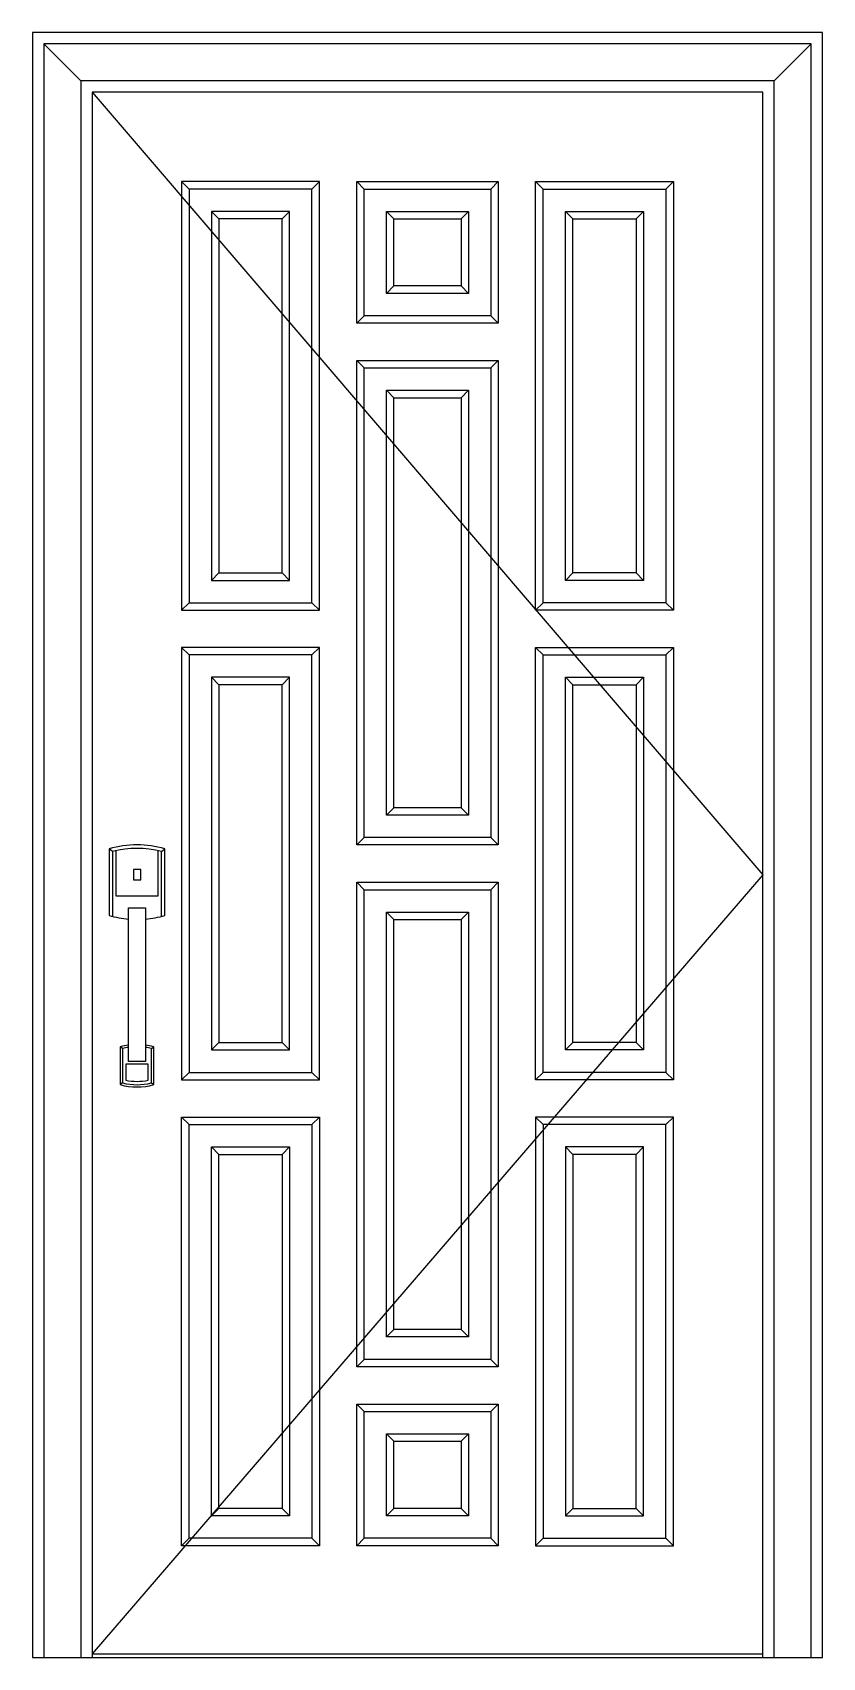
# Model space of a CAD drawing. Header units: metres. Extents: x -4522 to -3462, y 0 to 2180.
import ezdxf

# ---------------------------------------------------------------- set-up
doc = ezdxf.new("R2010")
doc.units = ezdxf.units.M
for name, color, linetype in [('2', 2, 'Continuous'), ('3', 3, 'Continuous'), ('4', 4, 'Continuous'), ('7', 7, 'Continuous')]:
    doc.layers.add(name, color=color, linetype=linetype)

msp = doc.modelspace()

# ---------------------------------------------------------------- linework, layer by layer
at = {"layer": '2'}
msp.add_line((-4522.11, 0), (-3462.11, 0), dxfattribs=at)
at = {"layer": '3'}
for p, q in [((-4457.11, 2115), (-4507.11, 2165)), ((-3527.11, 2115), (-3477.11, 2165)), ((-4312.11, 1970), (-4322.11, 1980)), ((-4147.11, 1970), (-4137.11, 1980)), ((-4077.11, 1970), (-4087.11, 1980)), ((-3907.11, 1970), (-3897.11, 1980)), ((-3837.11, 1970), (-3847.11, 1980)), ((-3672.11, 1970), (-3662.11, 1980)), ((-4272.11, 1930), (-4282.11, 1940)), ((-4177.11, 1940), (-4187.11, 1930)), ((-4037.11, 1930), (-4047.11, 1940)), ((-3947.11, 1930), (-3937.11, 1940)), ((-3807.11, 1940), (-3797.11, 1930)), ((-3712.11, 1930), (-3702.11, 1940)), ((-4037.11, 1840), (-4047.11, 1830)), ((-3947.11, 1840), (-3937.11, 1830)), ((-4077.11, 1800), (-4087.11, 1790)), ((-3907.11, 1800), (-3897.11, 1790)), ((-4077.11, 1730), (-4087.11, 1740)), ((-3907.11, 1730), (-3897.11, 1740)), ((-4037.11, 1690), (-4047.11, 1700)), ((-3947.11, 1690), (-3937.11, 1700)), ((-4272.11, 1455), (-4282.11, 1445)), ((-4177.11, 1445), (-4187.11, 1455)), ((-3807.11, 1445), (-3797.11, 1455)), ((-3712.11, 1455), (-3702.11, 1445)), ((-4312.11, 1415), (-4322.11, 1405)), ((-4147.11, 1415), (-4137.11, 1405)), ((-3837.11, 1415), (-3847.11, 1405)), ((-3672.11, 1415), (-3662.11, 1405)), ((-4312.11, 1345), (-4322.11, 1355)), ((-4147.11, 1345), (-4137.11, 1355)), ((-3837.11, 1345), (-3847.11, 1355)), ((-3672.11, 1345), (-3662.11, 1355)), ((-4272.11, 1305), (-4282.11, 1315)), ((-4187.11, 1305), (-4177.11, 1315)), ((-3797.11, 1305), (-3807.11, 1315)), ((-3712.11, 1305), (-3702.11, 1315)), ((-4037.11, 1140), (-4047.11, 1130)), ((-3937.11, 1130), (-3947.11, 1140)), ((-4077.11, 1100), (-4087.11, 1090)), ((-3907.11, 1100), (-3897.11, 1090)), ((-4414.73, 1081.5), (-4419.21, 1084.94)), ((-4349.04, 1081.5), (-4344.56, 1084.94)), ((-4077.11, 1030), (-4087.11, 1040)), ((-3897.11, 1040), (-3907.11, 1030)), ((-4037.11, 990), (-4047.11, 1000)), ((-3947.11, 990), (-3937.11, 1000)), ((-4401.29, 816.96), (-4404.28, 819.25)), ((-4362.47, 816.96), (-4359.49, 819.25)), ((-4272.11, 825), (-4282.11, 815)), ((-4187.11, 825), (-4177.11, 815)), ((-3797.11, 825), (-3807.11, 815)), ((-3712.11, 825), (-3702.11, 815)), ((-4312.11, 785), (-4322.11, 775)), ((-4137.11, 775), (-4147.11, 785)), ((-3847.11, 775), (-3837.11, 785)), ((-3672.11, 785), (-3662.11, 775)), ((-4401.29, 770.79), (-4404.28, 768.49)), ((-4362.47, 770.79), (-4359.49, 768.49)), ((-4312.11, 715), (-4322.11, 725)), ((-4147.11, 715), (-4137.11, 725)), ((-3837.11, 715), (-3847.11, 725)), ((-3672.11, 715), (-3662.11, 725)), ((-4272.11, 675), (-4282.11, 685)), ((-4187.11, 675), (-4177.11, 685)), ((-3797.11, 675), (-3807.11, 685)), ((-3712.11, 675), (-3702.11, 685)), ((-4037.11, 440), (-4047.11, 430)), ((-3947.11, 440), (-3937.11, 430)), ((-4077.11, 400), (-4087.11, 390)), ((-3907.11, 400), (-3897.11, 390)), ((-4077.11, 330), (-4087.11, 340)), ((-3907.11, 330), (-3897.11, 340)), ((-4037.11, 290), (-4047.11, 300)), ((-3947.11, 290), (-3937.11, 300)), ((-4272.11, 200), (-4282.11, 190)), ((-4177.11, 190), (-4187.11, 200)), ((-4037.11, 200), (-4047.11, 190)), ((-3947.11, 200), (-3937.11, 190)), ((-3807.11, 190), (-3797.11, 200)), ((-3712.11, 200), (-3702.11, 190)), ((-4312.11, 160), (-4322.11, 150)), ((-4147.11, 160), (-4137.11, 150)), ((-4077.11, 160), (-4087.11, 150)), ((-3907.11, 160), (-3897.11, 150)), ((-3837.11, 160), (-3847.11, 150)), ((-3672.11, 160), (-3662.11, 150)), ((-4442.11, 5), (-3542.11, 5))]:
    msp.add_line(p, q, dxfattribs=at)
for points in [[(-3477.11, 0), (-3477.11, 2165), (-4507.11, 2165), (-4507.11, 0)], [(-3527.11, 0), (-3527.11, 2115), (-4457.11, 2115), (-4457.11, 0)], [(-4442.11, 2100), (-3542.11, 1050), (-4442.11, 5)], [(-4410.25, 1082.55), (-4410.25, 1021.83), (-4353.51, 1021.83), (-4353.51, 1082.55)]]:
    msp.add_lwpolyline(points, dxfattribs=at)
for points in [[(-4147.11, 1415), (-4147.11, 1970), (-4312.11, 1970), (-4312.11, 1415)], [(-4077.11, 1970), (-3907.11, 1970), (-3907.11, 1800), (-4077.11, 1800)], [(-3837.11, 1415), (-3837.11, 1970), (-3672.11, 1970), (-3672.11, 1415)], [(-4177.11, 1445), (-4177.11, 1940), (-4282.11, 1940), (-4282.11, 1445)], [(-4047.11, 1940), (-3937.11, 1940), (-3937.11, 1830), (-4047.11, 1830)], [(-3807.11, 1445), (-3807.11, 1940), (-3702.11, 1940), (-3702.11, 1445)], [(-4077.11, 1730), (-3907.11, 1730), (-3907.11, 1100), (-4077.11, 1100)], [(-4047.11, 1700), (-3937.11, 1700), (-3937.11, 1130), (-4047.11, 1130)], [(-4147.11, 785), (-4147.11, 1345), (-4312.11, 1345), (-4312.11, 785)], [(-3837.11, 785), (-3837.11, 1345), (-3672.11, 1345), (-3672.11, 785)], [(-4177.11, 815), (-4177.11, 1315), (-4282.11, 1315), (-4282.11, 815)], [(-3807.11, 815), (-3807.11, 1315), (-3702.11, 1315), (-3702.11, 815)], [(-4077.11, 1030), (-3907.11, 1030), (-3907.11, 400), (-4077.11, 400)], [(-4047.11, 1000), (-3937.11, 1000), (-3937.11, 430), (-4047.11, 430)], [(-4312.11, 160), (-4312.11, 715), (-4147.11, 715), (-4147.11, 160)], [(-3672.11, 160), (-3672.11, 715), (-3837.11, 715), (-3837.11, 160)], [(-4282.11, 190), (-4282.11, 685), (-4177.11, 685), (-4177.11, 190)], [(-3702.11, 190), (-3702.11, 685), (-3807.11, 685), (-3807.11, 190)], [(-4077.11, 330), (-3907.11, 330), (-3907.11, 160), (-4077.11, 160)], [(-4047.11, 300), (-3937.11, 300), (-3937.11, 190), (-4047.11, 190)]]:
    msp.add_lwpolyline(points, close=True, dxfattribs=at)
for points in [[(-4349.04, 994.18), (-4349.04, 1081.5, 0.12), (-4414.73, 1081.5), (-4414.73, 994.18)], [(-4393.08, 818.56, 0.03), (-4401.29, 816.96), (-4401.29, 770.79, 0.12), (-4362.47, 770.79), (-4362.47, 816.96, 0.03), (-4370.68, 818.56)]]:
    msp.add_lwpolyline(points, format="xyb", dxfattribs=at)
msp.add_lwpolyline([(-4366.95, 796.11), (-4396.81, 796.11), (-4396.81, 774.37, 0.1), (-4366.95, 774.37), (-4366.95, 796.11)], format="xyb", close=True, dxfattribs=at)
at = {"layer": '4'}
msp.add_lwpolyline([(-3462.11, 0), (-3462.11, 2180), (-4522.11, 2180), (-4522.11, 0)], dxfattribs=at)
at = {"layer": '7'}
msp.add_lwpolyline([(-3542.11, 0), (-3542.11, 2100), (-4442.11, 2100), (-4442.11, 0)], dxfattribs=at)
for points in [[(-4137.11, 1405), (-4137.11, 1980), (-4322.11, 1980), (-4322.11, 1405)], [(-4087.11, 1980), (-3897.11, 1980), (-3897.11, 1790), (-4087.11, 1790)], [(-3847.11, 1405), (-3847.11, 1980), (-3662.11, 1980), (-3662.11, 1405)], [(-4187.11, 1455), (-4187.11, 1930), (-4272.11, 1930), (-4272.11, 1455)], [(-4037.11, 1930), (-3947.11, 1930), (-3947.11, 1840), (-4037.11, 1840)], [(-3797.11, 1455), (-3797.11, 1930), (-3712.11, 1930), (-3712.11, 1455)], [(-4087.11, 1740), (-3897.11, 1740), (-3897.11, 1090), (-4087.11, 1090)], [(-4037.11, 1690), (-3947.11, 1690), (-3947.11, 1140), (-4037.11, 1140)], [(-4137.11, 775), (-4137.11, 1355), (-4322.11, 1355), (-4322.11, 775)], [(-3847.11, 775), (-3847.11, 1355), (-3662.11, 1355), (-3662.11, 775)], [(-4187.11, 825), (-4187.11, 1305), (-4272.11, 1305), (-4272.11, 825)], [(-3797.11, 825), (-3797.11, 1305), (-3712.11, 1305), (-3712.11, 825)], [(-4386.8, 1043.18), (-4376.96, 1043.18), (-4376.96, 1057.22), (-4386.8, 1057.22)], [(-4087.11, 1040), (-3897.11, 1040), (-3897.11, 390), (-4087.11, 390)], [(-4393.08, 799.65), (-4393.08, 1005.92), (-4370.68, 1005.92), (-4370.68, 799.65)], [(-4037.11, 990), (-3947.11, 990), (-3947.11, 440), (-4037.11, 440)], [(-4322.11, 150), (-4322.11, 725), (-4137.11, 725), (-4137.11, 150)], [(-3662.11, 150), (-3662.11, 725), (-3847.11, 725), (-3847.11, 150)], [(-4272.11, 200), (-4272.11, 675), (-4187.11, 675), (-4187.11, 200)], [(-3712.11, 200), (-3712.11, 675), (-3797.11, 675), (-3797.11, 200)], [(-4087.11, 340), (-3897.11, 340), (-3897.11, 150), (-4087.11, 150)], [(-4037.11, 290), (-3947.11, 290), (-3947.11, 200), (-4037.11, 200)]]:
    msp.add_lwpolyline(points, close=True, dxfattribs=at)
for points in [[(-4370.68, 990.68, 0.05), (-4344.56, 995.35), (-4344.56, 1084.94, 0.14), (-4419.21, 1084.94), (-4419.21, 995.35, 0.05), (-4393.08, 990.68, 0.05)], [(-4393.08, 821.57, 0.03), (-4404.28, 819.25), (-4404.28, 768.49, 0.14), (-4359.49, 768.49), (-4359.49, 819.25, 0.03), (-4370.68, 821.57)]]:
    msp.add_lwpolyline(points, format="xyb", dxfattribs=at)

doc.saveas('drawing.dxf')
